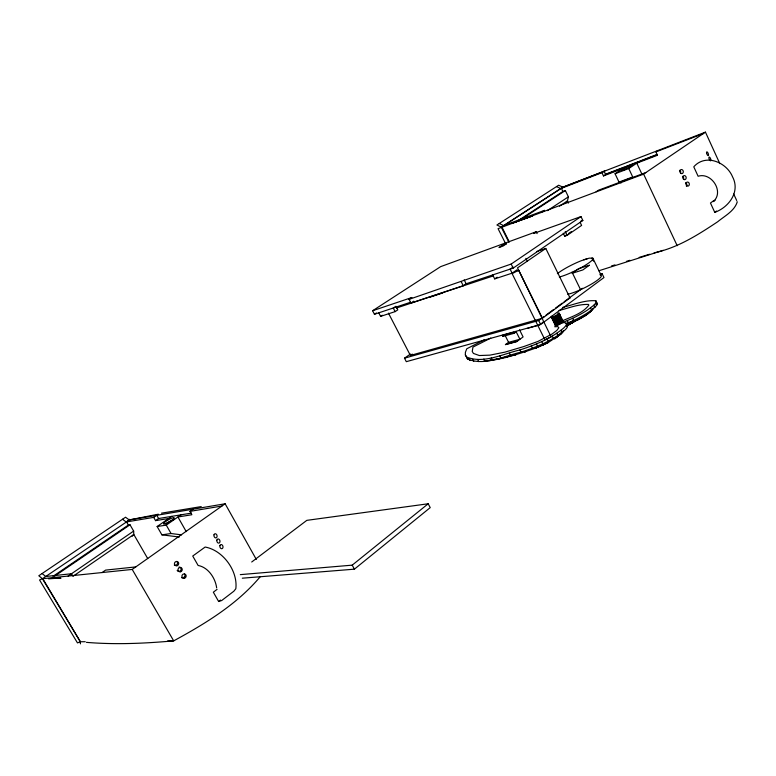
<?xml version="1.0" encoding="UTF-8"?>
<svg xmlns="http://www.w3.org/2000/svg" width="776" height="776" viewBox="0 0 776 776"><rect width="100%" height="100%" fill="white"/><g stroke="black" fill="none" stroke-linecap="round" stroke-linejoin="round"><path stroke-width="1.16" d="M552.192 316.007L551.27 316.841L555.393 325.416L558.623 324.727L562.309 322.68L564.734 322.651L566.131 323.204L567.198 325.377A27.606 5.393 -26.3 0 1 564.715 330.275C552.085 340.819 536.526 347.105 521.035 352.12C504.08 356.009 484.748 366.214 467.579 359.045L465.357 354.933L465.406 352.285L466.774 348.783L484.496 339.684M129.194 519.251L129.175 519.939L126.168 521.976L122.54 519.251L38.8 575.753L42.418 578.731L80.355 641.752L80.413 643.867M559.098 313.242L558.196 314.319L562.309 322.68L563.201 321.584L559.098 313.242L557.702 313.3M517.825 220.83L562.891 191.488L565.365 190.537L568.401 196.842L567.44 200.906L565.859 202.672M680.581 173.523L680.688 171.506L679.495 170.322M566.402 323.631L573.687 320.459A27.073 5.131 -26 0 0 588.305 312.369L594.814 307.422L596.608 305.443L597.307 303.911L596.899 302.892M562.309 322.68L572.63 318.296A27.082 5.083 -26 0 0 587.248 310.206L593.776 305.269L595.57 303.29L596.269 301.767L595.871 300.768C584.638 299.866 573.396 304.774 562.552 307.461M567.227 325.192C576.102 320.051 587.267 316.821 593.388 308.159M561.795 332.322L563.522 330.828L559.224 335.3L560.932 333.059M260.367 576.558C237.049 604.407 205.252 623.681 173.688 640.869C144.685 643.459 115.449 644.788 86.378 642.353M132.211 536.235L133.802 534.47L133.647 531.075L130.019 524.789L128.37 525.061L52.991 576.335M590.594 307.859L591.642 310.022L587.616 313.882L592.815 309.401M566.8 324.446L568.42 322.826L567.363 320.672M547.808 342.798L535.362 348.22L547.808 342.798L561.281 333.864M578.324 319.634L586.161 314.959M558.555 335.863L554.52 338.87L555.81 338.016M465.357 354.933L466.551 357.018C483.729 364.08 503.003 353.846 519.939 349.937C535.43 344.893 550.979 338.598 563.628 328.083A27.616 5.345 -26.3 0 0 566.131 323.204M559.797 334.699L562.842 332.167L560.388 334.058M242.316 578.188L354.409 569.167L430.224 507.62L428.197 503.769L306.821 520.356L251.705 561.999M240.317 574.638L352.217 565.151L428.197 503.769M566.47 326.065L573.687 320.459L572.63 318.296M567.101 325.551L573.687 320.459L574.696 321.448M217.086 589.353L213.342 592.195L218.638 601.507L220.51 600.081M713.144 201.042L710.467 203.04L714.774 212.372L716.549 211.033M715.084 200.247L713.299 201.576C724.483 192.05 711.524 171.874 698.119 176.259L693.773 166.821C705.529 153.318 726.578 162.223 732.534 176.802C740.479 191.701 728.955 207.24 714.774 212.372M540.542 324.009L539 325.154L527.622 328.296M542.085 322.865L543.84 321.565M410.407 354.06L404.49 358.182L406.304 361.674L540.639 324.494L603.961 277.565L602.127 273.763L599.955 274.423M514.207 333.273L513.683 332.215L502.373 335.348L502.887 336.386L514.207 333.273L516.185 331.818L519.92 339.277L508.571 342.332L505.389 344.68L516.729 341.644L523.092 336.93L519.542 329.819M404.49 358.182L538.67 320.527L544.18 316.462M546.081 315.056L553.686 309.459M555.587 308.053L562.241 303.154M564.142 301.757L582.427 288.284M600.265 275.14L602.127 273.763M388.466 313.145L410.388 355.447L542.443 318.247L570.011 297.926L545.8 248.446L536.623 251.57M502.887 336.386L504.206 335.426M566.907 325.774L569.448 323.922M85.205 641.713L80.355 641.752L77.474 642.906L39.557 579.973L42.418 578.731L132.211 569.429L225.137 503.769L256.313 559.447M584.91 315.784L587.413 314.018M179.295 537.031L161.893 534.839L157.13 526.526L166.258 525.11L181.031 514.827M410.388 355.447L412.318 354.108M102.102 572.552L105.584 570.117L135.771 566.907M186.221 531.599L177.927 516.991L191.866 514.731L189.965 511.374L193.108 509.182L225.137 503.769M566.47 325.969L569.341 323.97M589.382 312.379L591.38 310.992M157.13 526.526L171.816 516.35M517.776 270.853L518.688 270.232L551.106 336.862L544.907 339.743L512.111 273.647L518.688 270.232M126.168 521.976L153.687 517.379L155.549 520.638L158.614 518.523L191.507 513.101M68.123 576.073L133.647 531.075M153.687 517.379L158.323 514.197L129.563 519.872L42.418 578.731M545.8 248.446L517.505 267.865L542.443 318.247M563.25 233.256L564.676 236.205L566.606 234.886M568.527 233.566L571.408 231.578M492.702 274.917L494.69 278.894L512.111 273.162L517.029 269.786M564.676 236.205L567.13 235.361L581.612 225.409L580.215 222.518M73.584 575.889L133.802 534.47L147.721 558.584M567.169 324.95L573.687 320.459L568.818 323.767M410.378 302.31L374.439 314.27L372.606 310.74L411.91 297.489L409.059 299.361L410.95 303.057L463.243 285.704L466.134 283.764L513.178 268.108L582.844 220.462L580.972 216.582L533.587 233.489L536.187 231.752L537.099 233.605M557.042 337.114L562.037 332.506L560.951 330.304M54.543 576.18L130.019 524.789M494.69 278.894L497.144 277.216M513.062 267.109L510.104 269.126L512.111 273.162M505.613 243.596L498.056 228.668L643.605 174.096L705.442 132.133L719.827 163.61M409.059 299.361L511.171 264.053L580.972 216.582M551.27 316.841L553.521 316.763L558.196 314.319M122.54 519.251L125.547 517.223L129.175 519.939L193.108 509.182M621.149 182.894L619.005 182.079L615.067 173.756L628.744 168.537L640.025 161.01M596.104 191.798L598.461 190.217L645.971 172.495M642.179 174.668L636.786 163.173L657.485 155.239L655.924 151.892L658.077 150.457L705.442 132.133M615.067 173.756L625.252 166.995M605.173 170.545L601.933 172.67L603.486 175.929L606.725 173.795L624.166 167.102M410.95 303.057L413.802 301.175M559.467 206.174L567.44 200.906L568.478 203.06M547.429 210.636L568.401 196.842M378.746 312.835L380.589 316.385L395.13 311.613L397.787 309.857L395.925 306.258M395.042 306.84L393.257 308.004L395.13 311.613M380.589 316.385L382.355 315.231M542.201 211.877L544.558 210.325L503.605 225.612L499.259 223.488M374.439 314.27L376.476 312.951M520.279 219.918L565.365 190.537M657.447 154.637L605.629 174.522L604.077 171.263L562.93 187.181L558.662 185.221L496.912 225.001L501.257 227.125L560.786 188.568L601.933 172.67M372.606 310.74L440.661 266.634L536.187 231.752M567.091 325.095L568.866 323.951M569.109 324.213L566.955 325.319L574.453 321.351L570.079 323.699M567.266 325.745L574.453 321.351M571.049 323.088L566.47 325.823L569.351 323.912L566.713 325.367M566.955 325.192L574.095 320.944L567.188 325.658L574.395 321.293L566.664 325.454M566.79 325.396L572.397 322.36M654.139 252.821C677.642 247.913 697.963 234.856 717.664 221.771C724.619 216.019 734.222 211.188 737.2 202.129L737.035 201.595M567.052 325.28L573.454 321.885M490.772 338.084L472.953 347.095L472.245 351.489L473.418 353.42L479.316 355.534L489.889 355.146L504.885 352.149L523.761 346.562L537.962 341.43L552.105 334L556.828 330.44L558.856 327.763L557.721 326.57L554.782 326.793L555.393 325.416M562.425 320.808C571.572 316.705 582.572 313.436 588.829 305.172L588.567 304.454C578.605 303.998 568.653 308.082 559.021 310.507M570.302 323.301L579.517 318.955M658.077 150.457L563.522 186.948L561.378 188.335L562.891 191.488M655.924 151.892L703.308 133.588M626.339 166.268L637.92 161.825M641.112 160.593L656.36 154.734M603.486 175.929L623.099 168.411M619.005 182.079L632.712 176.957L628.744 168.537M580.778 221.189L582.844 220.462M536.653 347.774L524.576 351.945L526.177 351.392C512.422 355.796 498.425 360.219 483.914 361.044L485.553 360.549M514.469 355.088L516.292 354.467L499.24 358.696L489.899 360.015M505.254 357.581L507.281 356.911M396.507 308.004L493.536 275.82M429.332 297.392L442.756 292.95M663.218 250.318L598.839 270.766M497.038 359.414L499.24 358.696M583.872 259.776L587.354 258.66M218.638 601.507L221.674 600.537L233.828 591.234L235.826 588.761C238.028 570.835 222.945 550.242 205.155 547.041L192.739 556.043L198.113 565.462C208.23 567.314 215.398 578.139 216.659 587.898M543.287 344.913L543.83 344.66M539.562 346.571L540.387 346.309M489.908 360.559L492.256 359.831M611.488 265.964L614.951 264.897M626.475 261.347L629.937 260.28M639.152 257.438L649.531 254.247M568.895 298.256L570.011 297.926M505.836 344.35L517.185 341.304M161.447 513.178L201.217 506.592M561.843 187.375L562.93 187.181L501.839 226.912L509.26 241.908M189.965 511.374L221.936 506.03M155.549 520.638L168.722 518.494M161.893 534.839L171.059 533.519L181.574 534.858M181.506 577.664L185.115 577.354M562.493 321.468L563.201 321.584M167.626 640.928L173.688 640.869L132.211 569.429M567.78 294.288A21.127 3.637 -26 0 0 579.265 290.263L584.318 287.915A21.127 3.637 -26 0 0 601.196 275.461L592.874 258.204L589.226 258.146L581.573 260.6A21.185 3.356 -26.1 0 0 557.372 273.676M556.518 186.599L560.786 188.568M174.29 565.054C176.394 566.47 178.868 563.085 176.879 561.523M42.108 573.522L45.726 576.49L71.508 573.745L73.002 576.287M42.787 578.692L80.355 641.752M126.556 521.918L128.37 525.061M166.258 525.11L171.059 533.519M156.762 515.274L158.614 518.523M352.217 565.151L354.409 569.167M477.667 359.521L478.724 361.606M472.7 359.346L473.748 361.412M468.995 358.502L470.033 360.549M466.551 357.018L467.579 359.045M483.865 359.007L484.942 361.121M501.257 227.125L508.813 242.073M464.174 279.884L466.134 283.764M499.802 355.874L500.889 358.017M461.284 281.814L463.243 285.704M491.266 357.794L492.343 359.918M505.399 335.998L508.571 342.332M509.395 353.245L510.482 355.408M519.939 349.937L521.035 352.12M536.42 343.981L537.516 346.183M531.317 345.98L532.414 348.181M511.171 264.053L513.178 268.108M538.67 320.527L540.639 324.494M547.119 338.908L548.215 341.12M541.774 341.585L542.87 343.787M556.79 333.263L557.876 335.465M552.202 336.095L553.298 338.297M558.875 313.126L563.163 321.846M558.749 313.863L562.862 322.215M557.44 314.833L561.562 323.194M556.528 315.366L560.65 323.738M555.529 315.89L559.651 324.252M554.5 316.365L558.623 324.727M525.876 258.36L527.35 261.357M553.521 316.763L557.643 325.115M552.658 317.045L556.78 325.396M551.969 317.2L556.082 325.542M551.493 317.209L555.616 325.551M595.871 300.768L597.307 303.911M595.57 303.29L596.608 305.443M593.776 305.269L594.814 307.422M572.058 272.23L580.555 289.661M565.238 231.461L567.13 235.361M591.962 257.942L593.514 261.163M643.605 174.096L677.196 245.711M733.708 194L736.686 200.509M179.043 567.043A2.202 2.085 -57.2 0 1 181.07 569.681A2.202 2.085 -57.2 0 1 177.956 571.136M177.52 570.806A2.202 2.085 -57.2 0 1 177.18 570.37M184.446 574.017A2.202 2.085 -57.4 0 1 181.865 577.538M165.986 523.916A6.179 1.135 -29.7 0 1 173.591 519.707M709.865 160.37A2.008 0.728 68.5 0 1 708.963 157.295A2.008 0.728 68.5 0 1 710.564 158.644A2.008 0.728 68.5 0 1 710.37 160.797M682.473 176.375A2.047 1.678 78.7 0 1 683.51 179.45M685.635 182.826A2.047 1.668 79 0 1 686.401 186.279M592.874 258.204A21.185 3.356 -26.1 0 1 575.831 270.465L570.777 272.832A21.185 3.356 -26.1 0 1 559.321 277.003M559.127 314.251A4.346 0.805 -26.2 0 1 558.992 315.405M552.056 318.199A4.346 0.805 -26.2 0 1 552.095 317.947M506.592 243.645L503.246 245.953L498.987 247.544L502.344 245.245L506.592 243.645M589.362 265.237L582.854 269.941L572.087 273.298L578.595 268.622L589.362 265.237M574.201 321.06L567.207 325.687L574.298 321.177L566.655 325.435L574.201 321.06M532.588 215.922L511.762 223.401L532.588 215.922M60.77 578.188L48.481 578.644L60.77 578.188M176.967 565.752A2.212 2.095 -57.1 0 0 178.179 562.125A2.212 2.095 -57.1 0 0 174.551 563.017A2.212 2.095 -57.1 0 0 176.967 565.752M180.653 571.737A2.212 2.095 -57.3 0 0 181.632 568.061A2.212 2.095 -57.3 0 0 178.063 569.186A2.212 2.095 -57.3 0 0 180.653 571.737M184.572 578.159A2.212 2.085 -57.5 0 0 185.551 574.482A2.212 2.085 -57.5 0 0 181.991 575.617A2.212 2.085 -57.5 0 0 184.572 578.159M214.021 534.78A2.124 1.533 74.2 0 0 215.786 537.904A2.124 1.533 74.2 0 0 216.717 534.771A2.124 1.533 74.2 0 0 214.021 534.78M216.892 540.077A2.124 1.533 74.5 0 0 218.745 543.122A2.124 1.533 74.5 0 0 219.569 539.912A2.124 1.533 74.5 0 0 216.892 540.077M219.928 545.664A2.124 1.533 74.8 0 0 221.761 548.719A2.124 1.533 74.8 0 0 222.596 545.499A2.124 1.533 74.8 0 0 219.928 545.664M166.336 523.354A6.189 1.125 -29.7 0 0 174.261 517.835A6.189 1.125 -29.7 0 0 166.006 521.297A6.189 1.125 -29.7 0 0 166.336 523.354M679.999 170.778A2.056 1.678 78.4 0 0 681.949 173.611A2.056 1.678 78.4 0 0 682.88 170.351A2.056 1.678 78.4 0 0 679.999 170.778M683.016 176.482A2.056 1.678 78.7 0 0 684.49 179.663A2.056 1.678 78.7 0 0 685.945 176.744A2.056 1.678 78.7 0 0 683.016 176.482M686.188 182.942A2.056 1.678 79 0 0 687.662 186.124A2.056 1.678 79 0 0 689.117 183.204A2.056 1.678 79 0 0 686.188 182.942M706.548 152.843A2.008 0.728 68.4 0 0 708.187 155.617A2.008 0.728 68.4 0 0 707.857 152.746A2.008 0.728 68.4 0 0 706.548 152.843M623.691 169.954A5.898 0.65 -26.2 0 0 632.11 165.385A5.898 0.65 -26.2 0 0 624.748 168.208A5.898 0.65 -26.2 0 0 623.691 169.954"/></g></svg>
